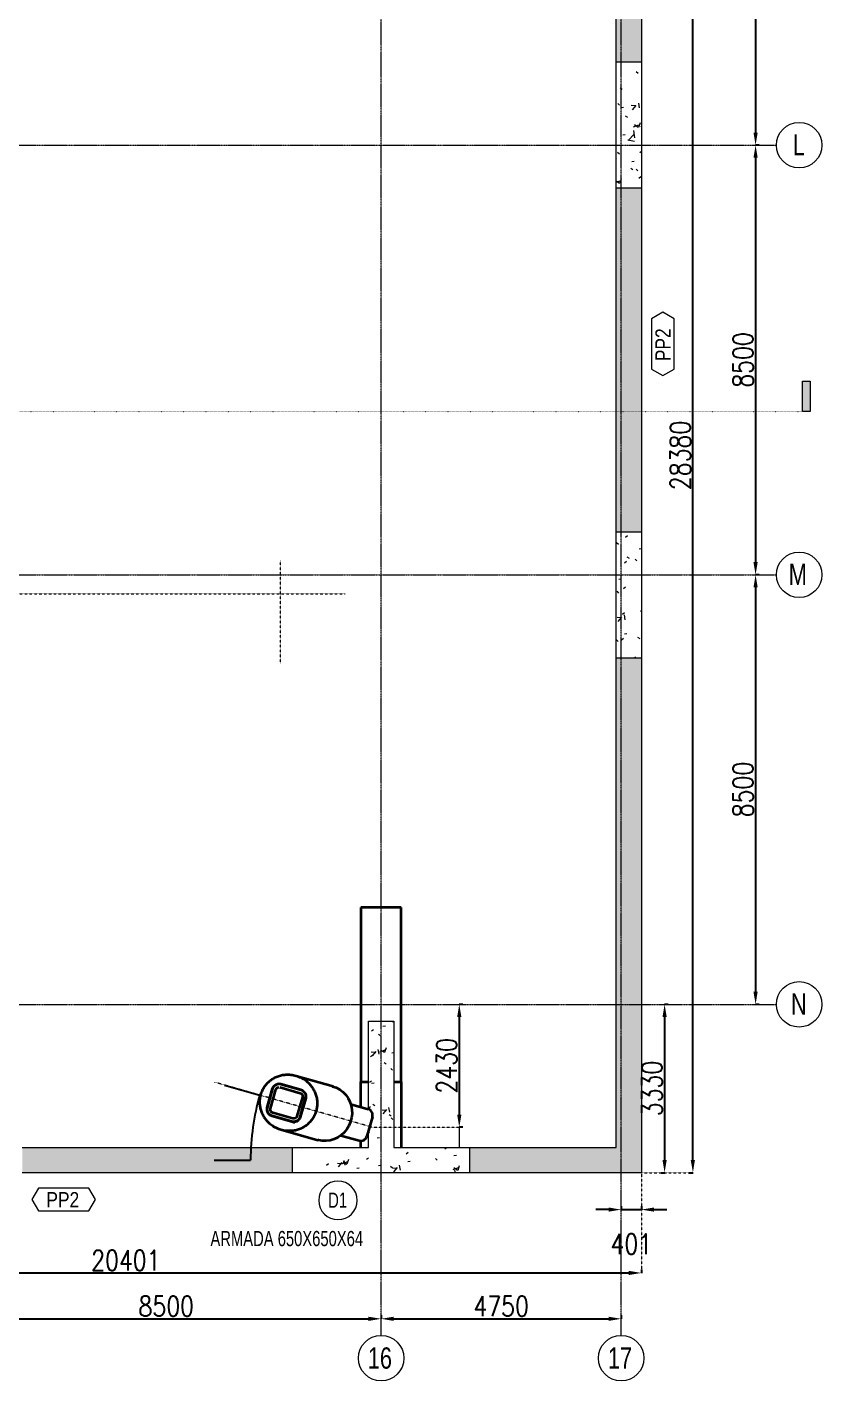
# Model space of a CAD drawing. Header units: metres. Extents: x -5444 to 112500, y -2287 to 89414.
# Drawn here: x 90675 to 106401, y -2001 to 24785 of the extents above; entities that cross this region are included whole.
import ezdxf

# ---------------------------------------------------------------- set-up
doc = ezdxf.new("R2010")
doc.units = ezdxf.units.M
doc.header["$LTSCALE"] = 10
for name, pattern in [('Dot', [0.714375, 0, -0.714375]), ('Grid Line', [3.33375, 1.905, -0.47625, 0.47625, -0.47625]), ('Hidden 0_75', [0.225, 0.1125, -0.1125])]:
    doc.linetypes.add(name, pattern=pattern)
doc.layers.add('COTAS', color=8, linetype='Continuous')
for name, color, linetype, lineweight in [('E_CIMENTACION-1', 254, 'Continuous', 18), ('E_CIMENTACION-2', 253, 'Continuous', 18), ('E_COLUMNAS-1', 4, 'Continuous', 35), ('E_DETALLES-1', 7, 'Hidden 0_75', 9), ('E_DIM', 2, 'Continuous', 9), ('E_DIM-1', 2, 'Continuous', 18), ('E_EJES', 8, 'Continuous', 9), ('E_EJES-1', 8, 'Grid Line', 9), ('E_MUROS-1', 10, 'Continuous', 18), ('E_MUROS-2', 253, 'Continuous', 18), ('E_TEXTO', 3, 'Continuous', 9), ('E_TEXTO-1', 3, 'Dot', 9)]:
    doc.layers.add(name, color=color, linetype=linetype, lineweight=lineweight)
doc.styles.add('Arial Narrow', font='', dxfattribs={"width": 0.85, "height": 0.3})
doc.styles.add('Arial Narrow_1', font='', dxfattribs={"height": 0.3})
doc.styles.add('CNI_COTAS', font='romans.shx', dxfattribs={"width": 0.8})
doc.styles.add('Swis721 LtCn BT', font='swisscl.ttf', dxfattribs={"height": 0.42})
doc.styles.add('Yu Gothic UI Light', font='Yu Gothic UI Light.ttf', dxfattribs={"height": 0.225})
doc.styles.get('Arial Narrow').set_extended_font_data('Arial Narrow')
doc.styles.get('Arial Narrow_1').set_extended_font_data('Arial Narrow')
doc.dimstyles.new('1.5', dxfattribs={"dimscale": 0, "dimtxt": 400, "dimasz": 250, "dimexe": 4, "dimexo": 4, "dimgap": 50, "dimtad": 1, "dimdec": 0, "dimzin": 4, "dimdsep": 46, "dimtxsty": 'CNI_COTAS', "dimcen": 0, "dimclrd": 256, "dimclrt": 3, "dimadec": 0, "dimazin": 0, "dimtfac": 1, "dimtdec": 0, "dimtmove": 2, "dimatfit": 0, "dimfxl": 0.05, "dimtolj": 1, "dimtzin": 0, "dimarcsym": 0})
doc.dimstyles.new('CNI_COTAS_1', dxfattribs={"dimscale": 0.3048, "dimtxt": 0.235657, "dimasz": 0.492126, "dimexe": 0.246063, "dimexo": 0.0625, "dimgap": 0.049213, "dimtad": 1, "dimrnd": 0.01, "dimzin": 0, "dimdsep": 46, "dimtxsty": 'Yu Gothic UI Light', "dimblk1": 'OPEN30', "dimblk2": 'OPEN30', "dimsah": 1, "dimcen": 0.09, "dimdle": 0.246063, "dimazin": 0, "dimtfac": 1, "dimtdec": 4, "dimtix": 1, "dimtmove": 2, "dimatfit": 3, "dimfxl": 0.246063, "dimfxlon": 1, "dimtvp": 1, "dimtolj": 1, "dimtzin": 0, "dimlwd": 18, "dimlwe": 18, "dimarcsym": 2})
doc.dimstyles.new('CNI_COTAS_RADIAL', dxfattribs={"dimscale": 0.3048, "dimtxt": 0.235657, "dimasz": 0.984252, "dimexe": 1.181102, "dimexo": 0.738189, "dimgap": 0.492126, "dimtad": 1, "dimrnd": 0.01, "dimzin": 0, "dimdsep": 46, "dimtxsty": 'Yu Gothic UI Light', "dimblk1": 'OPEN30', "dimblk2": 'OPEN30', "dimsah": 1, "dimcen": 0.09, "dimdle": 0.246063, "dimazin": 0, "dimtfac": 1, "dimtdec": 4, "dimtix": 1, "dimtmove": 0, "dimatfit": 3, "dimfxl": 1, "dimtvp": 1, "dimtolj": 1, "dimtzin": 0, "dimarcsym": 2})
pattern_1 = [(50, (95341.5, -135213.6), (1092.9874, -96.024), [114, -1257]), (355, (95341.5, -135213.6), (-211.8535, 1146.828), [91, -1006]), (100.451, (95432.5, -135221.6), (882.091, 1050.433), [97, -1069]), (46.184, (95341.5, -134908.6), (1626.246, -252.121), [171, -1886]), (96.636, (95477.5, -134929.6), (1423.989, 1484.504), [146, -1603]), (351.184, (95341.5, -134908.6), (1424.305, 1484.244), [137, -1509]), (21, (95493.5, -134984.6), (909.395, -613.8754), [114, -1257]), (326, (95493.5, -134984.6), (370.702, 1105.747), [91, -1006]), (71.451, (95569.5, -135036.6), (1280.754, 491.083), [97, -1069]), (37.5, (95341.5, -135213.64), (19.0208, 507.4399), [50, -943, 50, -971, -1010]), (37.5, (95341.5, -135213.64), (19.0208, 507.4399), [-2015, 50, -959]), (7.5, (95341.5, -135213.64), (400.9215, 601.4765), [50, -532, 50, -920, -385]), (7.5, (95341.5, -135213.64), (400.9215, 601.4765), [-1553, 50, -335]), (327.5, (95001.5, -135213.64), (813.8092, -34.6925), [50, -331, 50, -1138, -1577]), (327.5, (95001.5, -135213.64), (813.8092, -34.6925), [-1570, 50, -1527]), (317.5, (94849.5, -135213.64), (888.673, 152.753), [50, -445, 50, -739, -1120]), (317.5, (94849.5, -135213.64), (888.673, 152.753), [-1285, 50, -1070])]

# ---------------------------------------------------------------- blocks, each defined once
blk = doc.blocks.new('EST_SCM_RECALCE_24 - EST_SCM_RECALCE_24-1579635-_0_00m_LOC COLUMNAS Y MUROS PISO 1')
at = {"layer": 'E_COLUMNAS-1'}
for p, q in [((-82.262, 142.582), (-83.062, 142.582)), ((-83.062, 142.582), (-83.062, 139.132)), ((-82.262, 139.132), (-82.262, 142.582)), ((-83.062, 139.132), (-82.912, 139.132)), ((-83.062, 138.633), (-83.062, 139.132)), ((-82.412, 139.132), (-82.262, 139.132)), ((-82.262, 139.132), (-82.262, 137.832)), ((-83.062, 137.832), (-83.062, 137.962))]:
    blk.add_line(p, q, dxfattribs=at)
blk = doc.blocks.new('EST_SCM_CAMISA_7 - EST_SCM_CAMISA_17-3514078-_0_00m_LOC COLUMNAS Y MUROS PISO 1')
at = {"layer": 'E_COLUMNAS-1'}
for p, q in [((0.318, 139.081), (0.715, 138.967)), ((1.348, 139.034), (0.618, 139.242)), ((0.046, 138.617), (0.154, 138.995)), ((0.808, 138.807), (0.7, 138.428)), ((0.536, 138.342), (0.139, 138.457)), ((0.317, 138.184), (1.047, 137.976))]:
    blk.add_line(p, q, dxfattribs=at)
at = {"layer": 'E_COLUMNAS-1', "flags": 128}
for points in [[(0.154, 138.995), (0.165, 139.021), (0.182, 139.045), (0.204, 139.064), (0.23, 139.077), (0.259, 139.085), (0.289, 139.086)], [(1.337, 139.037), (1.411, 139.012), (1.481, 138.975), (1.544, 138.928), (1.599, 138.871), (1.646, 138.806), (1.682, 138.734), (1.708, 138.657), (1.722, 138.577), (1.725, 138.495), (1.715, 138.414), (1.695, 138.334), (1.663, 138.258), (1.62, 138.188), (1.569, 138.125), (1.509, 138.071), (1.442, 138.026), (1.369, 137.991), (1.293, 137.969), (1.215, 137.958)], [(0.715, 138.967), (0.743, 138.956), (0.767, 138.939), (0.787, 138.917), (0.802, 138.892), (0.811, 138.864), (0.813, 138.835), (0.808, 138.807)], [(0.139, 138.457), (0.112, 138.468), (0.087, 138.485), (0.067, 138.507), (0.052, 138.532), (0.044, 138.56), (0.042, 138.589), (0.046, 138.617)], [(0.601, 138.339), (0.595, 138.338), (0.566, 138.337), (0.536, 138.342)], [(0.7, 138.428), (0.689, 138.402), (0.672, 138.379), (0.65, 138.36), (0.624, 138.346), (0.602, 138.34)], [(1.215, 137.958), (1.136, 137.959), (1.059, 137.973), (1.045, 137.977)]]:
    blk.add_lwpolyline(points, dxfattribs=at)
at = {"layer": 'E_COLUMNAS-1'}
for points in [[(0.435, 139.265), (0.421, 139.264), (0.393, 139.262), (0.338, 139.255), (0.269, 139.238), (0.191, 139.205), (0.119, 139.162), (0.054, 139.108), (-0.002, 139.045), (-0.047, 138.973), (-0.081, 138.896), (-0.101, 138.814), (-0.108, 138.73), (-0.102, 138.645), (-0.083, 138.563), (-0.051, 138.485), (-0.008, 138.412), (0.045, 138.347), (0.112, 138.285), (0.195, 138.23), (0.292, 138.189), (0.377, 138.168), (0.447, 138.161), (0.482, 138.161), (0.5, 138.161)], [(0.5, 138.161), (0.514, 138.162), (0.542, 138.164), (0.598, 138.171), (0.666, 138.188), (0.744, 138.221), (0.816, 138.264), (0.881, 138.318), (0.937, 138.381), (0.983, 138.453), (1.016, 138.53), (1.037, 138.612), (1.044, 138.696), (1.038, 138.781), (1.018, 138.863), (0.987, 138.941), (0.944, 139.014), (0.89, 139.079), (0.823, 139.141), (0.741, 139.196), (0.643, 139.237), (0.558, 139.258), (0.488, 139.265), (0.453, 139.265), (0.435, 139.265)]]:
    blk.add_open_spline(points, degree=3, knots=[0, 0, 0, 0, 0.02381, 0.047619, 0.095238, 0.142857, 0.190476, 0.238095, 0.285714, 0.333333, 0.380952, 0.428571, 0.47619, 0.52381, 0.571429, 0.619048, 0.666667, 0.714286, 0.761905, 0.821429, 0.880952, 0.940476, 0.970238, 1, 1, 1, 1], dxfattribs=at)
blk = doc.blocks.new('Grid - CNI_NOMBRE EJES-372759-_0_00m_LOC COLUMNAS Y MUROS PISO 1')
at = {"layer": 'E_EJES'}
blk.add_circle((0, 0), 0.003, dxfattribs=at)
blk = doc.blocks.new('Section - CNI_ MARCA DE CORTE_COLA-372762-_0_00m_LOC COLUMNAS Y MUROS PISO 1')
at = {"layer": 'E_TEXTO'}
blk.add_hatch(color=256, dxfattribs=at).paths.add_polyline_path([(0, 0.004), (0, 0), (-0.001, 0), (-0.001, 0.004)])
for p, q in [((0, 0.004), (-0.001, 0.004)), ((-0.001, 0.004), (-0.001, 0)), ((0, 0), (0, 0.004)), ((-0.001, 0), (0, 0))]:
    blk.add_line(p, q, dxfattribs=at)
blk = doc.blocks.new('DIMBLOCK4-_0_00m_LOC COLUMNAS Y MUROS PISO 1')
at = {"layer": 'COTAS', "color": 0, "lineweight": -2, "transparency": 16777216}
for p, q in [((105160, 30949), (105085, 30949)), ((105160, 22449), (105085, 22449))]:
    blk.add_line(p, q, dxfattribs=at)
at = {"layer": 'COTAS', "lineweight": -2, "transparency": 16777216}
blk.add_line((105089, 30699), (105089, 22699), dxfattribs=at)
at = {"layer": 'COTAS', "transparency": 16777216}
for points in [[(105047, 30699), (105130, 30699), (105089, 30949)], [(105047, 22699), (105130, 22699), (105089, 22449)]]:
    blk.add_solid(points, dxfattribs=at)
at = {"layer": 'Defpoints', "color": 0, "transparency": 16777216}
for p in [(105164, 30949), (105089, 22449), (105164, 22449)]:
    blk.add_point(p, dxfattribs=at)
at = {"layer": 'COTAS', "color": 3, "transparency": 16777216, "insert": (104839, 26699), "char_height": 400, "width": 2.26, "attachment_point": 5, "rotation": 90, "style": 'CNI_COTAS'}
blk.add_mtext('\\A1;8500', dxfattribs=at)
blk = doc.blocks.new('DIMBLOCK5-_0_00m_LOC COLUMNAS Y MUROS PISO 1')
at = {"layer": 'COTAS', "color": 0, "lineweight": -2, "transparency": 16777216}
for p, q in [((105160, 22449), (105085, 22449)), ((105160, 13949), (105085, 13949))]:
    blk.add_line(p, q, dxfattribs=at)
at = {"layer": 'COTAS', "lineweight": -2, "transparency": 16777216}
blk.add_line((105089, 22199), (105089, 14199), dxfattribs=at)
at = {"layer": 'COTAS', "transparency": 16777216}
for points in [[(105047, 22199), (105130, 22199), (105089, 22449)], [(105047, 14199), (105130, 14199), (105089, 13949)]]:
    blk.add_solid(points, dxfattribs=at)
at = {"layer": 'Defpoints', "color": 0, "transparency": 16777216}
for p in [(105164, 22449), (105089, 13949), (105164, 13949)]:
    blk.add_point(p, dxfattribs=at)
at = {"layer": 'COTAS', "color": 3, "transparency": 16777216, "insert": (104839, 18199), "char_height": 400, "width": 2.26, "attachment_point": 5, "rotation": 90, "style": 'CNI_COTAS'}
blk.add_mtext('\\A1;8500', dxfattribs=at)
blk = doc.blocks.new('DIMBLOCK6-_0_00m_LOC COLUMNAS Y MUROS PISO 1')
at = {"layer": 'COTAS', "color": 0, "lineweight": -2, "transparency": 16777216}
for p, q in [((105160, 13949), (105085, 13949)), ((105160, 5449), (105085, 5449))]:
    blk.add_line(p, q, dxfattribs=at)
at = {"layer": 'COTAS', "lineweight": -2, "transparency": 16777216}
blk.add_line((105089, 13699), (105089, 5699), dxfattribs=at)
at = {"layer": 'COTAS', "transparency": 16777216}
for points in [[(105047, 13699), (105130, 13699), (105089, 13949)], [(105047, 5699), (105130, 5699), (105089, 5449)]]:
    blk.add_solid(points, dxfattribs=at)
at = {"layer": 'Defpoints', "color": 0, "transparency": 16777216}
for p in [(105164, 13949), (105089, 5449), (105164, 5449)]:
    blk.add_point(p, dxfattribs=at)
at = {"layer": 'COTAS', "color": 3, "transparency": 16777216, "insert": (104839, 9699), "char_height": 400, "width": 2.26, "attachment_point": 5, "rotation": 90, "style": 'CNI_COTAS'}
blk.add_mtext('\\A1;8500', dxfattribs=at)
blk = doc.blocks.new('DIMBLOCK29-_0_00m_LOC COLUMNAS Y MUROS PISO 1')
at = {"layer": 'COTAS', "color": 0, "lineweight": -2, "transparency": 16777216}
for p, q in [((89179, -701), (89179, -776)), ((97679, -701), (97679, -776))]:
    blk.add_line(p, q, dxfattribs=at)
at = {"layer": 'COTAS', "lineweight": -2, "transparency": 16777216}
blk.add_line((89429, -772), (97429, -772), dxfattribs=at)
at = {"layer": 'COTAS', "transparency": 16777216}
for points in [[(89429, -731), (89429, -814), (89179, -772)], [(97429, -731), (97429, -814), (97679, -772)]]:
    blk.add_solid(points, dxfattribs=at)
at = {"layer": 'Defpoints', "color": 0, "transparency": 16777216}
for p in [(89179, -697), (97679, -697), (97679, -772)]:
    blk.add_point(p, dxfattribs=at)
at = {"layer": 'COTAS', "color": 3, "transparency": 16777216, "insert": (93429, -522), "char_height": 400, "width": 2.26, "attachment_point": 5, "style": 'CNI_COTAS'}
blk.add_mtext('\\A1;8500', dxfattribs=at)
blk = doc.blocks.new('DIMBLOCK30-_0_00m_LOC COLUMNAS Y MUROS PISO 1')
at = {"layer": 'COTAS', "color": 0, "lineweight": -2, "transparency": 16777216}
for p, q in [((97679, -701), (97679, -776)), ((102429, -701), (102429, -776))]:
    blk.add_line(p, q, dxfattribs=at)
at = {"layer": 'COTAS', "lineweight": -2, "transparency": 16777216}
blk.add_line((97929, -772), (102179, -772), dxfattribs=at)
at = {"layer": 'COTAS', "transparency": 16777216}
for points in [[(97929, -731), (97929, -814), (97679, -772)], [(102179, -731), (102179, -814), (102429, -772)]]:
    blk.add_solid(points, dxfattribs=at)
at = {"layer": 'Defpoints', "color": 0, "transparency": 16777216}
for p in [(97679, -697), (102429, -697), (102429, -772)]:
    blk.add_point(p, dxfattribs=at)
at = {"layer": 'COTAS', "color": 3, "transparency": 16777216, "insert": (100054, -522), "char_height": 400, "width": 2.24, "attachment_point": 5, "style": 'CNI_COTAS'}
blk.add_mtext('\\A1;4750', dxfattribs=at)
blk = doc.blocks.new('DIMBLOCK90-_0_00m_LOC COLUMNAS Y MUROS PISO 1')
at = {"layer": 'COTAS', "color": 0, "lineweight": -2, "transparency": 16777216}
for p, q in [((103360, 5449), (103285, 5449)), ((103218, 2119), (103293, 2119))]:
    blk.add_line(p, q, dxfattribs=at)
at = {"layer": 'COTAS', "lineweight": -2, "transparency": 16777216}
blk.add_line((103289, 5199), (103289, 2369), dxfattribs=at)
at = {"layer": 'COTAS', "transparency": 16777216}
for points in [[(103247, 5199), (103330, 5199), (103289, 5449)], [(103247, 2369), (103330, 2369), (103289, 2119)]]:
    blk.add_solid(points, dxfattribs=at)
at = {"layer": 'Defpoints', "color": 0, "transparency": 16777216}
for p in [(103364, 5449), (103214, 2119), (103289, 2119)]:
    blk.add_point(p, dxfattribs=at)
at = {"layer": 'COTAS', "color": 3, "transparency": 16777216, "insert": (103039, 3784), "char_height": 400, "width": 2.26, "attachment_point": 5, "rotation": 90, "style": 'CNI_COTAS'}
blk.add_mtext('\\A1;3330', dxfattribs=at)
blk = doc.blocks.new('DIMBLOCK91-_0_00m_LOC COLUMNAS Y MUROS PISO 1')
at = {"layer": 'COTAS', "lineweight": -2, "transparency": 16777216}
for p, q in [((102179, 1388), (101929, 1388)), ((102429, 1388), (102830, 1388)), ((103080, 1388), (103330, 1388))]:
    blk.add_line(p, q, dxfattribs=at)
at = {"layer": 'COTAS', "color": 0, "lineweight": -2, "transparency": 16777216}
for p, q in [((102429, 1459), (102429, 1384)), ((102830, 1459), (102830, 1384))]:
    blk.add_line(p, q, dxfattribs=at)
at = {"layer": 'COTAS', "transparency": 16777216}
for points in [[(102179, 1430), (102179, 1347), (102429, 1388)], [(103080, 1430), (103080, 1347), (102830, 1388)]]:
    blk.add_solid(points, dxfattribs=at)
at = {"layer": 'Defpoints', "color": 0, "transparency": 16777216}
for p in [(102429, 1463), (102830, 1463), (102830, 1388)]:
    blk.add_point(p, dxfattribs=at)
at = {"layer": 'COTAS', "color": 3, "transparency": 16777216, "insert": (102630, 709), "char_height": 400, "width": 2.28, "attachment_point": 5, "style": 'CNI_COTAS'}
blk.add_mtext('\\A1;401', dxfattribs=at)
blk = doc.blocks.new('DIMBLOCK94-_0_00m_LOC COLUMNAS Y MUROS PISO 1')
at = {"layer": 'COTAS', "color": 0, "lineweight": -2, "transparency": 16777216}
for p, q in [((82429, 206), (82429, 131)), ((102830, 206), (102830, 131))]:
    blk.add_line(p, q, dxfattribs=at)
at = {"layer": 'COTAS', "lineweight": -2, "transparency": 16777216}
blk.add_line((82679, 135), (102580, 135), dxfattribs=at)
at = {"layer": 'COTAS', "transparency": 16777216}
for points in [[(82679, 177), (82679, 94), (82429, 135)], [(102580, 177), (102580, 94), (102830, 135)]]:
    blk.add_solid(points, dxfattribs=at)
at = {"layer": 'Defpoints', "color": 0, "transparency": 16777216}
for p in [(82429, 210), (102830, 210), (102830, 135)]:
    blk.add_point(p, dxfattribs=at)
at = {"layer": 'COTAS', "color": 3, "transparency": 16777216, "insert": (92630, 385), "char_height": 400, "width": 2.94, "attachment_point": 5, "style": 'CNI_COTAS'}
blk.add_mtext('\\A1;20401', dxfattribs=at)
blk = doc.blocks.new('CNI_TAG PANTALLAS Y CONTENCIONES_MARCA - CNI_TAG PANTALLA_MARCA-583536-_0_00m_LOC COLUMNAS Y MUROS PISO 1')
at = {"layer": 'E_TEXTO'}
for p, q in [((-0.00291, 0.00304), (-0.00377, 0.00155)), ((0.00374, 0.00304), (-0.00291, 0.00304)), ((0.00461, 0.00155), (0.00374, 0.00304)), ((-0.00377, 0.00155), (-0.00291, 0.00005)), ((-0.00291, 0.00005), (0.00374, 0.00005)), ((0.00374, 0.00005), (0.00461, 0.00155))]:
    blk.add_line(p, q, dxfattribs=at)
blk = doc.blocks.new('DIMBLOCK114-_0_00m_LOC COLUMNAS Y MUROS PISO 1')
at = {"layer": 'COTAS', "color": 0, "lineweight": -2, "transparency": 16777216}
for p, q in [((99297, 5449), (99222, 5449)), ((99297, 3019), (99222, 3019))]:
    blk.add_line(p, q, dxfattribs=at)
at = {"layer": 'COTAS', "lineweight": -2, "transparency": 16777216}
blk.add_line((99226, 5199), (99226, 3269), dxfattribs=at)
at = {"layer": 'COTAS', "transparency": 16777216}
for points in [[(99184, 5199), (99268, 5199), (99226, 5449)], [(99184, 3269), (99268, 3269), (99226, 3019)]]:
    blk.add_solid(points, dxfattribs=at)
at = {"layer": 'Defpoints', "color": 0, "transparency": 16777216}
for p in [(99301, 5449), (99226, 3019), (99301, 3019)]:
    blk.add_point(p, dxfattribs=at)
at = {"layer": 'COTAS', "color": 3, "transparency": 16777216, "insert": (98976, 4234), "char_height": 400, "width": 2.28, "attachment_point": 5, "rotation": 90, "style": 'CNI_COTAS'}
blk.add_mtext('\\A1;2430', dxfattribs=at)
blk = doc.blocks.new('_Open30')
at = {"color": 0, "linetype": 'ByBlock', "lineweight": -2}
for p, q in [((-1, 0), (0, 0)), ((0, 0), (-1, 0)), ((0, 0), (-1, 0))]:
    blk.add_line(p, q, dxfattribs=at)
blk = doc.blocks.new('DIMBLOCK115-_0_00m_LOC COLUMNAS Y MUROS PISO 1')
at = {"layer": 'Defpoints', "color": 0, "transparency": 16777216}
for p in [(99301, 3019), (99226, 2619), (99301, 2619)]:
    blk.add_point(p, dxfattribs=at)
at = {"layer": 'E_DIM-1', "color": 0, "lineweight": 18, "transparency": 16777216}
for p, q in [((99226, 3019), (99226, 3019)), ((99226, 3019), (99226, 2619)), ((99226, 2619), (99226, 2619))]:
    blk.add_line(p, q, dxfattribs=at)
at = {"layer": 'E_DIM-1', "color": 0, "lineweight": 18, "transparency": 16777216, "xscale": 0.15, "yscale": 0.15, "zscale": 0.15}
for p, rotation in [((99226, 3019), 90), ((99226, 2619), 270)]:
    blk.add_blockref('_Open30', p, dxfattribs=dict(at, rotation=rotation))
at = {"layer": 'E_DIM-1', "color": 0, "transparency": 16777216, "insert": (99067, 3010), "char_height": 0.225, "width": 0.694, "attachment_point": 1, "rotation": 90, "line_spacing_factor": 1.142579, "style": 'Yu Gothic UI Light'}
blk.add_mtext('\\A1;400.02', dxfattribs=at)
blk = doc.blocks.new('DIMBLOCK165-_0_00m_LOC COLUMNAS Y MUROS PISO 1')
at = {"layer": 'COTAS', "color": 0, "lineweight": -2, "transparency": 16777216}
for p, q in [((103777, 30499), (103852, 30499)), ((103777, 2119), (103852, 2119))]:
    blk.add_line(p, q, dxfattribs=at)
at = {"layer": 'COTAS', "lineweight": -2, "transparency": 16777216}
blk.add_line((103848, 2369), (103848, 30249), dxfattribs=at)
at = {"layer": 'COTAS', "transparency": 16777216}
for points in [[(103806, 30249), (103889, 30249), (103848, 30499)], [(103806, 2369), (103889, 2369), (103848, 2119)]]:
    blk.add_solid(points, dxfattribs=at)
at = {"layer": 'Defpoints', "color": 0, "transparency": 16777216}
for p in [(103773, 30499), (103848, 30499), (103773, 2119)]:
    blk.add_point(p, dxfattribs=at)
at = {"layer": 'COTAS', "color": 3, "transparency": 16777216, "insert": (103598, 16309), "char_height": 400, "width": 2.92, "attachment_point": 5, "rotation": 90, "style": 'CNI_COTAS'}
blk.add_mtext('\\A1;28380', dxfattribs=at)
blk = doc.blocks.new('DIMBLOCK173-_0_00m_LOC COLUMNAS Y MUROS PISO 1')
at = {"layer": 'Defpoints', "color": 0, "transparency": 16777216}
for p in [(94584, 3851), (95177, 3231), (94377, 2369), (99775, 2369)]:
    blk.add_point(p, dxfattribs=at)
at = {"layer": 'E_DIM', "color": 0, "lineweight": -2, "transparency": 16777216}
for p, q in [((94584, 3851), (95277, 3653)), ((94377, 2369), (95097, 2369))]:
    blk.add_line(p, q, dxfattribs=at)
blk.add_arc((99775, 2369), 4678, 164.0674, 179.9963, dxfattribs=at)
at = {"layer": 'E_DIM', "color": 0, "lineweight": -2, "transparency": 16777216, "xscale": 0.3, "yscale": 0.3, "zscale": 0.3}
for p, rotation in [((95277, 3653), 74.06555927774582), ((95097, 2369), 269.9981629152319)]:
    blk.add_blockref('_Open30', p, dxfattribs=dict(at, rotation=rotation))
at = {"layer": 'E_DIM', "color": 0, "transparency": 16777216, "insert": (95142, 3017), "char_height": 0.225, "width": 0.982, "attachment_point": 5, "rotation": 82.0319, "style": 'Yu Gothic UI Light'}
blk.add_mtext('\\A1;15.94°', dxfattribs=at)
blk = doc.blocks.new('CNI_TAG COLUMNAS CONCRETO MARCA - CNI_COLUMNA CONCRETO-582370-_0_00m_LOC COLUMNAS Y MUROS PISO 1')
at = {"layer": 'E_TEXTO'}
for start, end in [(360, 180), (180, 360)]:
    blk.add_arc((0.00026, -0.00015), 0.00254, start, end, dxfattribs=at)

msp = doc.modelspace()

# ---------------------------------------------------------------- hatches: boundary and pattern name
at = {"layer": 'E_CIMENTACION-1'}
h = msp.add_hatch(dxfattribs=at)
h.set_pattern_fill('FP_1', color=256, scale=1000, style=0, pattern_type=2)
h.set_pattern_definition(pattern_1)
h.paths.add_polyline_path([(102330.0717, 21598.7789), (102830.0717, 21598.7789), (102830.0717, 24098.7789), (102330.0717, 24098.7789), (102330.0717, 22282.3044)])
h = msp.add_hatch(dxfattribs=at)
h.set_pattern_fill('FP_1', color=256, scale=1000, style=0, pattern_type=2)
h.set_pattern_definition(pattern_1)
h.paths.add_polyline_path([(102330.0717, 12298.7789), (102830.0717, 12298.7789), (102830.0717, 14798.7789), (102330.0717, 14798.7789), (102330.0717, 14539.853)])
h = msp.add_hatch(dxfattribs=at)
h.set_pattern_fill('FP_1', color=256, scale=1000, style=0, pattern_type=2)
h.set_pattern_definition(pattern_1)
h.paths.add_polyline_path([(96059.8089, 2118.7626), (99429.1922, 2118.7626), (99429.1922, 2618.7626), (97929.1922, 2618.7626), (97929.1922, 5118.7626), (97429.1922, 5118.7626), (97429.1922, 3375.3927), (97459.2546, 3361.1456), (97487.0335, 3334.3024), (97505.2655, 3299.6442), (97512.1658, 3260.5636), (97507.0591, 3220.886), (97429.1922, 2948.1876), (97429.1922, 2618.7626), (95929.1922, 2618.7626), (95929.1922, 2118.7626)])
at = {"layer": 'E_MUROS-1'}
h = msp.add_hatch(color=256, dxfattribs=at)
h.paths.add_polyline_path([(102330.0717, 2118.7626), (102830.0717, 2118.7626), (102830.0717, 12298.7789), (102330.0717, 12298.7789), (102330.0717, 2618.7626)])
h.paths.add_polyline_path([(102830.0717, 14798.7789), (102830.0717, 21598.7789), (102330.0717, 21598.7789), (102330.0717, 14798.7789)])
h.paths.add_polyline_path([(102830.0717, 24098.7789), (102830.0717, 29849.6508), (102330.0717, 30262.9899), (102330.0717, 24098.7789), (102581.6183, 24098.7789)])
h = msp.add_hatch(color=256, dxfattribs=at)
h.paths.add_polyline_path([(102330.0717, 2118.7626), (102330.0717, 2618.7626), (99429.1922, 2618.7626), (99429.1922, 2118.7626)])
h.paths.add_polyline_path([(95929.1922, 2118.7626), (95929.1922, 2618.7626), (90579.5897, 2618.7626), (90579.5897, 2118.7626), (95209.82, 2118.7626)])
h.paths.add_polyline_path([(87779.5897, 2118.7626), (87779.5897, 2618.7626), (82429.4029, 2618.7626), (82429.4029, 2118.7626), (85009.9534, 2118.7626)])

# ---------------------------------------------------------------- linework, layer by layer
at = {"layer": 'E_CIMENTACION-2'}
for p, q in [((102330.0717, 24098.7789), (102830.0717, 24098.7789)), ((102330.0717, 21598.7789), (102330.0717, 24098.7789)), ((102830.0717, 24098.7789), (102830.0717, 21598.7789)), ((102830.0717, 21598.7789), (102330.0717, 21598.7789)), ((102330.0717, 14798.7789), (102830.0717, 14798.7789)), ((102330.0717, 12298.7789), (102330.0717, 14798.7789)), ((102830.0717, 14798.7789), (102830.0717, 12298.7789)), ((102830.0717, 12298.7789), (102330.0717, 12298.7789)), ((97429.1922, 5118.7626), (97929.1922, 5118.7626)), ((97429.1922, 5064.3688), (97429.1922, 5118.7626)), ((97929.1922, 5118.7626), (97929.1922, 5064.3688)), ((97429.1922, 3375.3927), (97429.1922, 5064.3688)), ((97929.1922, 5064.3688), (97929.1922, 3118.7626)), ((97429.1922, 2618.7626), (97429.1922, 2948.1876)), ((97929.1922, 3118.7626), (97929.1922, 2618.7626)), ((95929.1922, 2618.7626), (97429.1922, 2618.7626)), ((95929.1922, 2118.7626), (95929.1922, 2618.7626)), ((97929.1922, 2618.7626), (99429.1922, 2618.7626)), ((99429.1922, 2618.7626), (99429.1922, 2118.7626)), ((99429.1922, 2118.7626), (95929.1922, 2118.7626))]:
    msp.add_line(p, q, dxfattribs=at)
at = {"layer": 'E_COLUMNAS-1'}
for p, q in [((95532.2262, 3783.3291), (95424.0092, 3404.4821)), ((95488.44, 3386.0843), (95596.657, 3764.9314)), ((95678.6661, 3808.0723), (96075.3182, 3694.8114)), ((96059.3833, 3766.3197), (95696.1067, 3869.6502)), ((96092.8966, 3756.35), (95696.2445, 3869.6109)), ((96122.1706, 3614.8751), (96013.9536, 3236.028)), ((96078.3844, 3217.6303), (96186.6014, 3596.4774)), ((95517.714, 3244.6094), (95914.3661, 3131.3485)), ((95931.9445, 3192.8871), (95535.2924, 3306.148)), ((97077.4769, 3476.7151), (97424.648, 3377.5463)), ((97507.0591, 3220.886), (97398.8792, 2842.0284)), ((95914.5039, 3131.3093), (95971.9234, 3114.9768)), ((96882.8557, 2855.871), (97246.3042, 2752.4916))]:
    msp.add_line(p, q, dxfattribs=at)
at = {"layer": 'E_COLUMNAS-1', "flags": 128}
for points in [[(95696.2445, 3869.6109), (95661.6948, 3874.9405), (95627.1036, 3871.5194), (95594.8284, 3859.5807), (95567.0687, 3839.9381), (95545.7163, 3813.9301), (95532.2262, 3783.3291)], [(95596.657, 3764.9314), (95608.2884, 3787.0808), (95627.9581, 3803.0572), (95652.6715, 3810.4285)], [(96186.6014, 3596.4774), (96191.3098, 3629.5859), (96186.9156, 3662.9457), (96173.7183, 3694.2833), (96152.6173, 3721.4631), (96125.0505, 3742.6329), (96092.8966, 3756.35)], [(96075.3182, 3694.8114), (96098.6367, 3683.0866), (96115.7291, 3663.7781), (96123.9931, 3639.8254), (96122.1706, 3614.8751)], [(95424.0092, 3404.4821), (95419.3008, 3371.3736), (95423.695, 3338.0138), (95436.8923, 3306.6762), (95457.9933, 3279.4963), (95485.5601, 3258.3265), (95517.714, 3244.6094)], [(95535.2924, 3306.148), (95511.9739, 3317.8729), (95494.8815, 3337.1814), (95486.6175, 3361.1341), (95488.44, 3386.0843)], [(95914.3661, 3131.3485), (95948.9158, 3126.0189), (95983.507, 3129.44), (96015.7822, 3141.3787), (96043.5419, 3161.0214), (96064.8943, 3187.0294), (96078.3844, 3217.6303)], [(96013.9536, 3236.028), (96002.3222, 3213.8787), (95982.6525, 3197.9022), (95957.9391, 3190.531), (95931.9445, 3192.8871)]]:
    msp.add_lwpolyline(points, dxfattribs=at)
at = {"layer": 'E_COLUMNAS-1'}
for centre, start_param, end_param in [((97389.5033, 3254.4656), 4.7113220176, 6.2821183444), ((97281.3235, 2875.608), 3.1405256908, 4.7113220176)]:
    msp.add_ellipse(centre, major_axis=(35.0193, 123.1164), ratio=0.9551384482, start_param=start_param, end_param=end_param, dxfattribs=at)
at = {"layer": 'E_DETALLES-1'}
for p, q in [((95679.4029, 14236.5797), (95679.4029, 12193.5797)), ((84843.4029, 13573.7789), (96968.4029, 13573.7789)), ((97497.0945, 3018.7789), (94391.7851, 3906.532)), ((97497.0945, 3018.7789), (99284.4029, 3018.7789)), ((102830.0717, 2118.7626), (103779.4004, 2118.7626)), ((102830.0717, 2118.7626), (102830.0717, 164.7789))]:
    msp.add_line(p, q, dxfattribs=at)
at = {"layer": 'E_EJES-1'}
for p, q in [((97679.4029, -1101.314), (97679.4029, 38666.2144)), ((102429.4004, -1101.314), (102429.4004, 38666.2144)), ((-3637.6038, 22448.7789), (105501.3014, 22448.7789)), ((-3637.6038, 13948.7789), (105501.3014, 13948.7789)), ((-3637.6038, 5448.7789), (105501.3014, 5448.7789))]:
    msp.add_line(p, q, dxfattribs=at)
at = {"layer": 'E_MUROS-2'}
for p, q in [((102830.0717, 30498.3797), (102830.0717, 24098.7789)), ((102330.0717, 24098.7789), (102330.0717, 30262.9899)), ((102330.0717, 14798.7789), (102330.0717, 21598.7789)), ((102830.0717, 21598.7789), (102830.0717, 14798.7789)), ((102330.0717, 2618.7626), (102330.0717, 12298.7789)), ((102830.0717, 12298.7789), (102830.0717, 2118.7626)), ((90579.5897, 2618.7626), (95929.1922, 2618.7626)), ((99429.1922, 2618.7626), (102330.0717, 2618.7626)), ((95929.1922, 2118.7626), (90579.5897, 2118.7626)), ((102830.0717, 2118.7626), (99429.1922, 2118.7626))]:
    msp.add_line(p, q, dxfattribs=at)
at = {"layer": 'E_TEXTO-1'}
msp.add_line((-3641.033, 17181.0897), (106016.4127, 17181.0897), dxfattribs=at)

# ---------------------------------------------------------------- block references
at = {"layer": 'E_COLUMNAS-1', "xscale": 1000, "yscale": 1000, "zscale": 1000}
for name, p in [('EST_SCM_RECALCE_24 - EST_SCM_RECALCE_24-1579635-_0_00m_LOC COLUMNAS Y MUROS PISO 1', (180341.2895, -135213.6412)), ('EST_SCM_CAMISA_7 - EST_SCM_CAMISA_17-3514078-_0_00m_LOC COLUMNAS Y MUROS PISO 1', (95379.8126, -135210.8097))]:
    msp.add_blockref(name, p, dxfattribs=at)
at = {"layer": 'E_EJES', "xscale": 149999.9999999999, "yscale": 149999.9999999999, "zscale": 149999.9999999999, "rotation": 269.9999999999994}
for p in [(105951.3014, 22448.7789), (105951.3014, 13948.7789), (105951.3014, 5448.7789)]:
    msp.add_blockref('Grid - CNI_NOMBRE EJES-372759-_0_00m_LOC COLUMNAS Y MUROS PISO 1', p, dxfattribs=at)
at = {"layer": 'E_EJES', "xscale": 149999.9999999999, "yscale": 149999.9999999999, "zscale": 149999.9999999999}
for p in [(97679.4029, -1551.314), (102429.4004, -1551.314)]:
    msp.add_blockref('Grid - CNI_NOMBRE EJES-372759-_0_00m_LOC COLUMNAS Y MUROS PISO 1', p, dxfattribs=at)
at = {"layer": 'E_TEXTO', "xscale": 149999.9999999999, "yscale": 149999.9999999999, "zscale": 149999.9999999999, "rotation": 89.99999999999946}
msp.add_blockref('CNI_TAG PANTALLAS Y CONTENCIONES_MARCA - CNI_TAG PANTALLA_MARCA-583536-_0_00m_LOC COLUMNAS Y MUROS PISO 1', (103483.8258, 18454.1732), dxfattribs=at)
at = {"layer": 'E_TEXTO', "extrusion": (0, 0, -1), "xscale": 149999.9999999999, "yscale": 149999.9999999999, "zscale": 149999.9999999999}
msp.add_blockref('Section - CNI_ MARCA DE CORTE_COLA-372762-_0_00m_LOC COLUMNAS Y MUROS PISO 1', (-106016.4127, 17181.0897), dxfattribs=at)
at = {"layer": 'E_TEXTO', "xscale": 149999.9999999999, "yscale": 149999.9999999999, "zscale": 149999.9999999999}
for name, p in [('CNI_TAG COLUMNAS CONCRETO MARCA - CNI_COLUMNA CONCRETO-582370-_0_00m_LOC COLUMNAS Y MUROS PISO 1', (96786.8018, 1593.0412)), ('CNI_TAG PANTALLAS Y CONTENCIONES_MARCA - CNI_TAG PANTALLA_MARCA-583536-_0_00m_LOC COLUMNAS Y MUROS PISO 1', (91335.6687, 1357.6759))]:
    msp.add_blockref(name, p, dxfattribs=at)

# ---------------------------------------------------------------- texts
at = {"layer": 'E_EJES', "char_height": 420, "attachment_point": 1, "style": 'Swis721 LtCn BT'}
for s, insert, width in [('L', (105823.6821, 22665.4307), 288.6075), ('M', (105744.1821, 14165.4307), 481.0125), ('N', (105788.4321, 5665.4307), 372.784687), ('16', (97415.9698, -1338.7145), 625.31625), ('17', (102165.9673, -1338.7145), 625.31625)]:
    msp.add_mtext(s, dxfattribs=dict(at, insert=insert, width=width))
at = {"layer": 'E_TEXTO', "insert": (103106.5207, 18175.0823), "char_height": 300, "width": 817.72125, "attachment_point": 1, "rotation": 90, "style": 'Arial Narrow_1'}
msp.add_mtext('PP2', dxfattribs=at)
at = {"layer": 'E_TEXTO', "char_height": 300, "attachment_point": 1}
for s, insert, width, style in [('PP2', (91056.5778, 1734.981), 817.72125, 'Arial Narrow_1'), ('D1', (96632.586, 1724.2526), 459.968203, 'Arial Narrow'), ('ARMADA 650X650X64', (94303.0523, 965.1385), 3771.739266, 'Arial Narrow')]:
    msp.add_mtext(s, dxfattribs=dict(at, insert=insert, width=width, style=style))

# ---------------------------------------------------------------- dimensions: what is measured, and where the dimension line sits
at = {"layer": 'COTAS'}
for base, p1, p2, picture, middle in [((105088.7767, 22448.7789), (105163.7767, 30948.7789), (105163.7767, 22448.7789), 'DIMBLOCK4-_0_00m_LOC COLUMNAS Y MUROS PISO 1', (104838.7767, 26698.7789)), ((103847.6718, 30498.7626), (103772.6718, 2118.7626), (103772.6718, 30498.7626), 'DIMBLOCK165-_0_00m_LOC COLUMNAS Y MUROS PISO 1', (103597.6718, 16308.7626)), ((105088.7767, 13948.7789), (105163.7767, 22448.7789), (105163.7767, 13948.7789), 'DIMBLOCK5-_0_00m_LOC COLUMNAS Y MUROS PISO 1', (104838.7767, 18198.7789)), ((105088.7767, 5448.7789), (105163.7767, 13948.7789), (105163.7767, 5448.7789), 'DIMBLOCK6-_0_00m_LOC COLUMNAS Y MUROS PISO 1', (104838.7767, 9698.7789)), ((99225.8822, 3018.7789), (99300.8822, 5448.7789), (99300.8822, 3018.7789), 'DIMBLOCK114-_0_00m_LOC COLUMNAS Y MUROS PISO 1', (98975.8822, 4233.7789)), ((103288.7767, 2118.7626), (103363.7767, 5448.7789), (103213.7767, 2118.7626), 'DIMBLOCK90-_0_00m_LOC COLUMNAS Y MUROS PISO 1', (103038.7767, 3783.7707))]:
    dim = msp.add_linear_dim(base=base, p1=p1, p2=p2, angle=90, dimstyle='1.5', override={"dimscale": 1}, dxfattribs=at)
    dim.commit()
    dim.dimension.update_dxf_attribs({"geometry": picture, "text_midpoint": middle})
for base, p1, p2, picture, middle in [((102830.0717, 1388.3749), (102429.4004, 1463.3749), (102830.0717, 1463.3749), 'DIMBLOCK91-_0_00m_LOC COLUMNAS Y MUROS PISO 1', (102629.7361, 709.3749)), ((102830.0717, 135.349), (82429.4029, 210.349), (102830.0717, 210.349), 'DIMBLOCK94-_0_00m_LOC COLUMNAS Y MUROS PISO 1', (92629.7373, 385.349)), ((97679.4029, -772.1869), (89179.4029, -697.1869), (97679.4029, -697.1869), 'DIMBLOCK29-_0_00m_LOC COLUMNAS Y MUROS PISO 1', (93429.4029, -522.1869)), ((102429.4004, -772.1869), (97679.4029, -697.1869), (102429.4004, -697.1869), 'DIMBLOCK30-_0_00m_LOC COLUMNAS Y MUROS PISO 1', (100054.4016, -522.1869))]:
    dim = msp.add_linear_dim(base=base, p1=p1, p2=p2, dimstyle='1.5', override={"dimscale": 1}, dxfattribs=at)
    dim.commit()
    dim.dimension.update_dxf_attribs({"geometry": picture, "text_midpoint": middle})
at = {"layer": 'E_DIM'}
dim = msp.add_angular_dim_3p(base=(95176.9656, 3231.2765), center=(99775.0326, 2368.7626), p1=(94584.2369, 3850.9537), p2=(94376.769, 2368.7626), dimstyle='CNI_COTAS_RADIAL', override={"dimpost": '<>', "dimfxl": 1.496641}, dxfattribs=at)
dim.commit()
dim.dimension.update_dxf_attribs({"geometry": 'DIMBLOCK173-_0_00m_LOC COLUMNAS Y MUROS PISO 1', "text_midpoint": (95141.6718, 3017.3118)})
at = {"layer": 'E_DIM-1'}
dim = msp.add_linear_dim(base=(99225.8822, 2618.7626), p1=(99300.8822, 3018.7789), p2=(99300.8822, 2618.7626), angle=90, dimstyle='CNI_COTAS_1', override={"dimpost": '<>', "dimfxl": 0.400016}, dxfattribs=at)
dim.commit()
dim.dimension.update_dxf_attribs({"geometry": 'DIMBLOCK115-_0_00m_LOC COLUMNAS Y MUROS PISO 1', "text_midpoint": (99067.3275, 3010.4113), "dimtype": 160, "text_rotation": 90})

doc.saveas('drawing.dxf')
